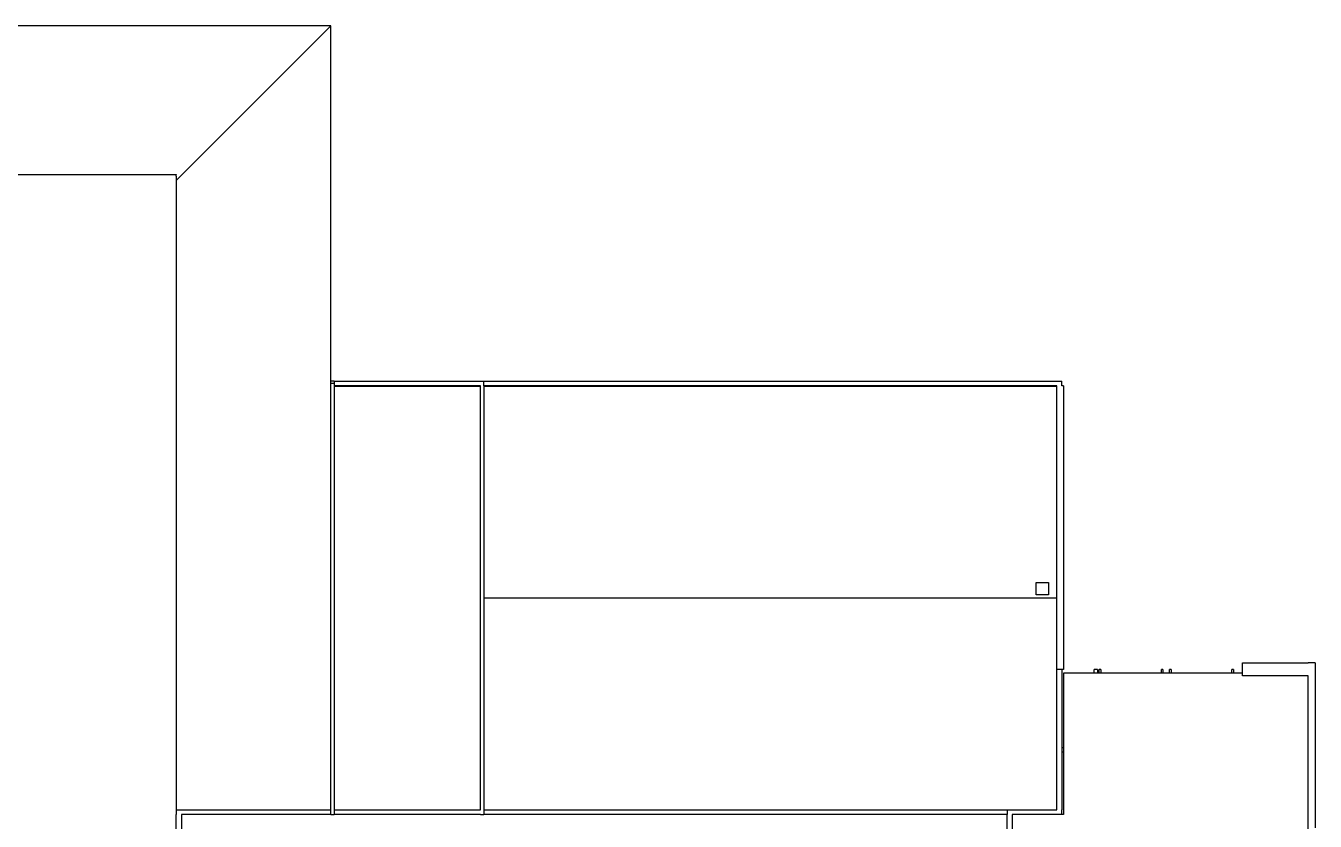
# Model space of a CAD drawing. Header units: inches. Extents: x 10382 to 17068, y 37886 to 43200.
# Drawn here: x 13843 to 16988, y 41001 to 42940 of the extents above; entities that cross this region are included whole.
import ezdxf

# ---------------------------------------------------------------- set-up
doc = ezdxf.new("R2010")
doc.units = ezdxf.units.IN
doc.header["$LTSCALE"] = 0.25
doc.header["$MEASUREMENT"] = 0
doc.layers.add('BACKGROUND', color=8, linetype='Continuous')

msp = doc.modelspace()

# ---------------------------------------------------------------- linework, layer by layer
at = {"layer": 'BACKGROUND'}
for p, q in [((14587.4, 42939.5), (12959, 42939.5)), ((14210, 42562.2), (14587.4, 42939.5)), ((14587.4, 42067.5), (14587.4, 42939.5)), ((14210, 42576.5), (13038, 42576.5)), ((13040.9, 42577), (14210, 42577)), ((14210, 42577), (14210, 42576.5)), ((14210, 42572.8), (14210, 42576.5)), ((14210, 42572.8), (14210, 42562.2)), ((14210, 42562.2), (14210, 41028.5)), ((14595.4, 42073.5), (14587.4, 42073.5)), ((14587.4, 41016.5), (14587.4, 42067.5)), ((14595.4, 42067.5), (14587.4, 42067.5)), ((14595.4, 42073.5), (14960.4, 42073.5)), ((14595.4, 42073.5), (14595.4, 42061.5)), ((14595.4, 42061.5), (14595.4, 41028.5)), ((14952.4, 42061.5), (14595.4, 42061.5)), ((14952.4, 42060.5), (14595.4, 42060.5)), ((14952.4, 41028.5), (14952.4, 42061.5)), ((14960.4, 42073.5), (16370.4, 42073.5)), ((14960.4, 42061.5), (14960.4, 42073.5)), ((16358.4, 42061.5), (14960.4, 42061.5)), ((14960.4, 42061.5), (14960.4, 41016.5)), ((16358.4, 42060.5), (14960.4, 42060.5)), ((16112.9, 42060.5), (16112.9, 42061.5)), ((16120.9, 42061.5), (16120.9, 42060.5)), ((16358.4, 41370.5), (16358.4, 42061.5)), ((16370.4, 42061.5), (16370.4, 42073.5)), ((16374.4, 42061.5), (16370.4, 42061.5)), ((16374.4, 42061.5), (16374.4, 41370.5)), ((16307.4, 41552.1), (16307.4, 41582.1)), ((16307.4, 41582.1), (16337.4, 41582.1)), ((16337.4, 41582.1), (16337.4, 41552.1)), ((16358.4, 41544.5), (14960.4, 41544.5)), ((16337.4, 41552.1), (16307.4, 41552.1)), ((16358.4, 41028.5), (16358.4, 41370.5)), ((16370.4, 41370.5), (16358.4, 41370.5)), ((16374.4, 41370.5), (16370.4, 41370.5)), ((16370.4, 41370.5), (16370.4, 41028.5)), ((16449.1, 41361.1), (16449.1, 41370.5)), ((16457.1, 41370.5), (16449.1, 41370.5)), ((16457.1, 41370.5), (16457.1, 41361.1)), ((16461.1, 41361.1), (16461.1, 41370.5)), ((16465.1, 41370.5), (16461.1, 41370.5)), ((16465.1, 41370.5), (16465.1, 41361.1)), ((16613.1, 41361.1), (16613.1, 41370.5)), ((16617.1, 41370.5), (16613.1, 41370.5)), ((16617.1, 41370.5), (16617.1, 41361.1)), ((16633.1, 41361.1), (16633.1, 41370.5)), ((16637.1, 41370.5), (16633.1, 41370.5)), ((16637.1, 41370.5), (16637.1, 41361.1)), ((16785.1, 41361.1), (16785.1, 41370.5)), ((16789.1, 41370.5), (16785.1, 41370.5)), ((16789.1, 41370.5), (16789.1, 41361.1)), ((16811.4, 41386.5), (16971.4, 41386.5)), ((16811.4, 41354.5), (16811.4, 41386.5)), ((16988.4, 41386.5), (16971.4, 41386.5)), ((16988.4, 41386.5), (16988.4, 40984.5)), ((16811.4, 41361.1), (16374.4, 41361.1)), ((16374.4, 41361.1), (16374.4, 41016.5)), ((16971.4, 41354.5), (16811.4, 41354.5)), ((16971.4, 40971), (16971.4, 41354.5)), ((16370.4, 41180.5), (16374.4, 41180.5)), ((16374.4, 41168.5), (16370.4, 41168.5)), ((14210, 41028.5), (14587.4, 41028.5)), ((14210, 41028.5), (14210, 41016.5)), ((14595.4, 41028.5), (14952.4, 41028.5)), ((14595.4, 41028.5), (14595.4, 41016.5)), ((14960.4, 41028.5), (16236.8, 41028.5)), ((16236.8, 41028.5), (16358.4, 41028.5)), ((16236.8, 41028.5), (16236.8, 41016.5)), ((16370.4, 41016.5), (16370.4, 41028.5)), ((14210, 40797), (14210, 41016.5)), ((14222.5, 41016.5), (14222.5, 40797)), ((14587.4, 41016.5), (14222.5, 41016.5)), ((14587.4, 41016.5), (14595.4, 41016.5)), ((14952.4, 41016.5), (14595.4, 41016.5)), ((14952.4, 41016.5), (14960.4, 41016.5)), ((16236.8, 41016.5), (14960.4, 41016.5)), ((16236.8, 38800), (16236.8, 41016.5)), ((16370.4, 41016.5), (16249.3, 41016.5)), ((16249.3, 41016.5), (16249.3, 38800)), ((16374.4, 41016.5), (16370.4, 41016.5))]:
    msp.add_line(p, q, dxfattribs=at)

doc.saveas('drawing.dxf')
